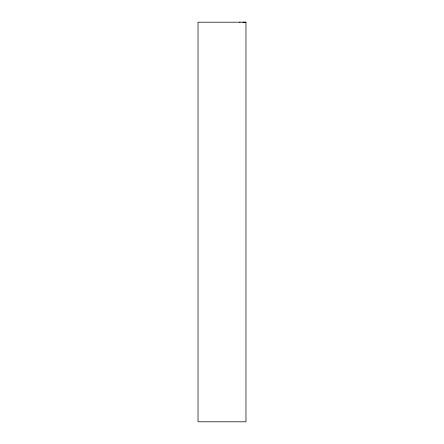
<?xml version="1.0" encoding="UTF-8"?>
<svg xmlns="http://www.w3.org/2000/svg" width="444" height="444" viewBox="0 0 444 444"><rect width="100%" height="100%" fill="white"/><g stroke="black" fill="none" stroke-linecap="round" stroke-linejoin="round"><path stroke-width="0.67" d="M242.796 22.206L245.976 22.2L245.976 421.8L198.024 421.8L198.024 22.2L245.976 22.2M239.599 22.2L240.104 22.2"/></g></svg>
